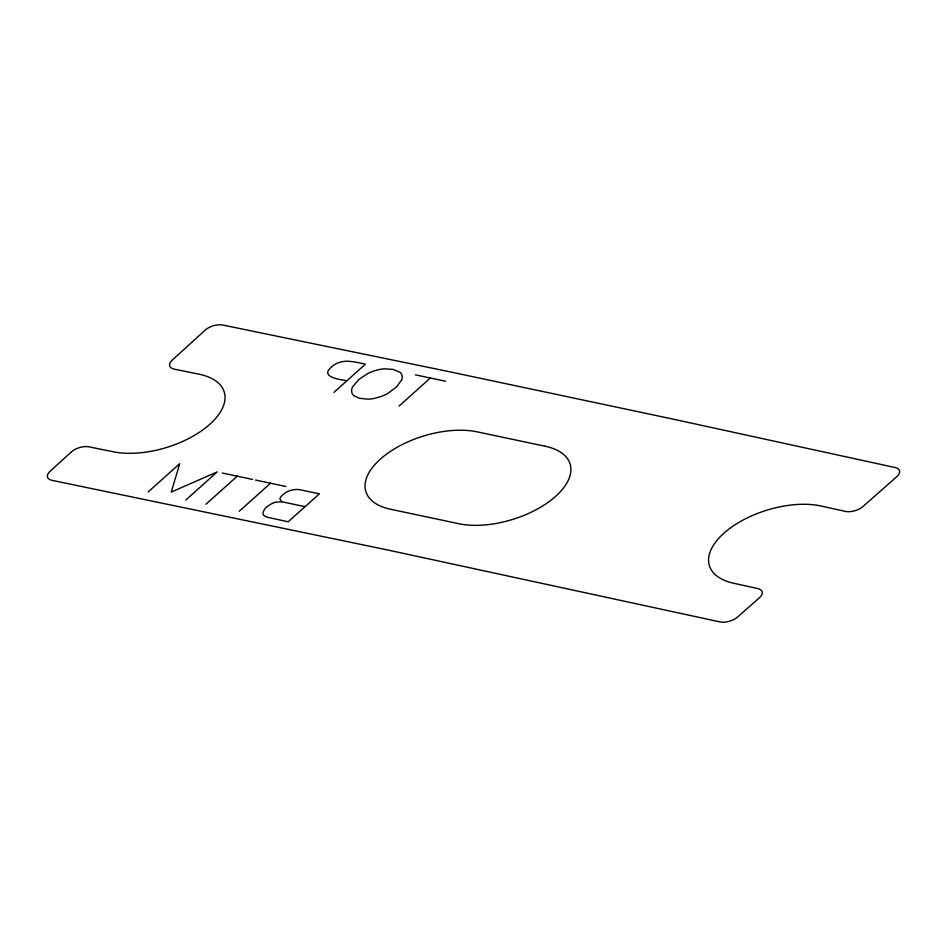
<?xml version="1.0" encoding="UTF-8"?>
<svg xmlns="http://www.w3.org/2000/svg" width="947" height="947" viewBox="0 0 947 947"><rect width="100%" height="100%" fill="white"/><g stroke="black" fill="none" stroke-linecap="round" stroke-linejoin="round"><path stroke-width="1.42" d="M148.158 491.943L179.741 463.651L171.241 492.085L217.183 471.926L185.766 500.063M205.913 504.254L237.259 476.187M333.889 392.389L365.424 364.145L358.226 362.63A87.562 44.308 -17.2 0 0 354.071 361.861L347.608 361.15A21.757 11.009 -17.2 0 0 346.01 361.198L342.435 361.636A14.809 7.493 -17.2 0 0 338.742 362.618A10.5 5.315 -17.2 0 0 335.794 363.92L335.38 364.145A14.264 7.221 -17.2 0 0 332.504 366.11A32.754 16.573 -17.2 0 0 329.958 368.478L328.455 370.348A11.636 5.895 -17.2 0 0 327.745 372.645A13.708 6.937 -17.2 0 0 327.828 373.485L328.739 375.048A41.644 21.071 -17.2 0 0 330.645 376.48L333.427 377.806A51.789 26.208 -17.2 0 0 337.227 378.907A81.335 41.159 -17.2 0 0 341.476 379.818L346.697 380.753M239.177 511.309L270.522 483.23M399.03 406.085L430.364 378.019M275.234 502.265L281.875 501.756L304.898 506.657L304.153 506.503M415.425 374.846L445.67 381.262M222.32 473.015L252.553 479.431M255.583 480.07L285.816 486.474M281.875 501.756L279.91 498.951A7.15 3.622 -17.2 0 1 280.43 497.518C285.319 490.7 294.896 487.883 302.862 490.357L319.376 493.849L288.172 521.797L267.729 517.346A19.674 9.955 -17.2 0 1 264.462 515.795A9.92 5.019 -17.2 0 1 262.958 513.345A19.52 9.884 -17.2 0 1 264.118 510.113A13.424 6.795 -17.2 0 1 266.936 506.846A27.356 13.85 -17.2 0 1 270.7 504.266A12.287 6.227 -17.2 0 1 275.246 502.289M401.587 380.007L396.793 386.684L387.643 393.561A24.859 12.583 -17.2 0 1 381.096 396.497L373.911 398.486A22.172 11.222 -17.2 0 1 368.158 399.161L359.588 398.296L354.083 395.846A21.568 10.914 -17.2 0 1 352.071 393.277L351.633 391.407A24.989 12.642 -17.2 0 1 352.675 386.731L359.067 379.297L367.898 373.485A25.273 12.785 -17.2 0 1 373.473 371.141A23.853 12.062 -17.2 0 1 377.095 370.04L378.315 369.744A21.544 10.902 -17.2 0 1 384.21 368.833L393.112 369.413L399.835 372.171A21.083 10.666 -17.2 0 1 401.824 374.787L402.013 375.403A22.965 11.624 -17.2 0 1 402.203 376.693A24.847 12.571 -17.2 0 1 401.587 380.007M71.38 451.908L50.049 471.334A12.95 6.546 -17.2 0 0 52.109 480.378L387.394 549.923L719.957 621.907A12.95 6.546 -17.2 0 0 737.571 617.03L759.47 597.723A12.95 6.546 -17.2 0 0 757.766 588.572L733.617 583.234A71.203 36.033 -17.2 0 1 724.277 532.877A71.203 36.033 -17.2 0 1 821.191 506.029L845.34 511.38A12.95 6.546 -17.2 0 0 862.966 506.503L896.797 476.672A12.95 6.546 -17.2 0 0 895.093 467.522L672.216 418.941L448.109 371.449L222.794 325.046A12.95 6.546 -17.2 0 0 205.203 330.112L172.236 360.12A12.95 6.546 -17.2 0 0 174.307 369.176L198.858 374.148A71.203 36.033 -17.2 0 1 210.222 423.936A71.203 36.033 -17.2 0 1 113.522 451.814L88.959 446.842A12.95 6.546 -17.2 0 0 71.38 451.908M545.283 446.274L477.087 431.832A71.203 36.033 -17.2 0 0 380.28 459.188A71.203 36.033 -17.2 0 0 390.638 509.261L458.822 523.715A71.203 36.033 -17.2 0 0 555.64 496.346A71.203 36.033 -17.2 0 0 545.283 446.274"/></g></svg>
